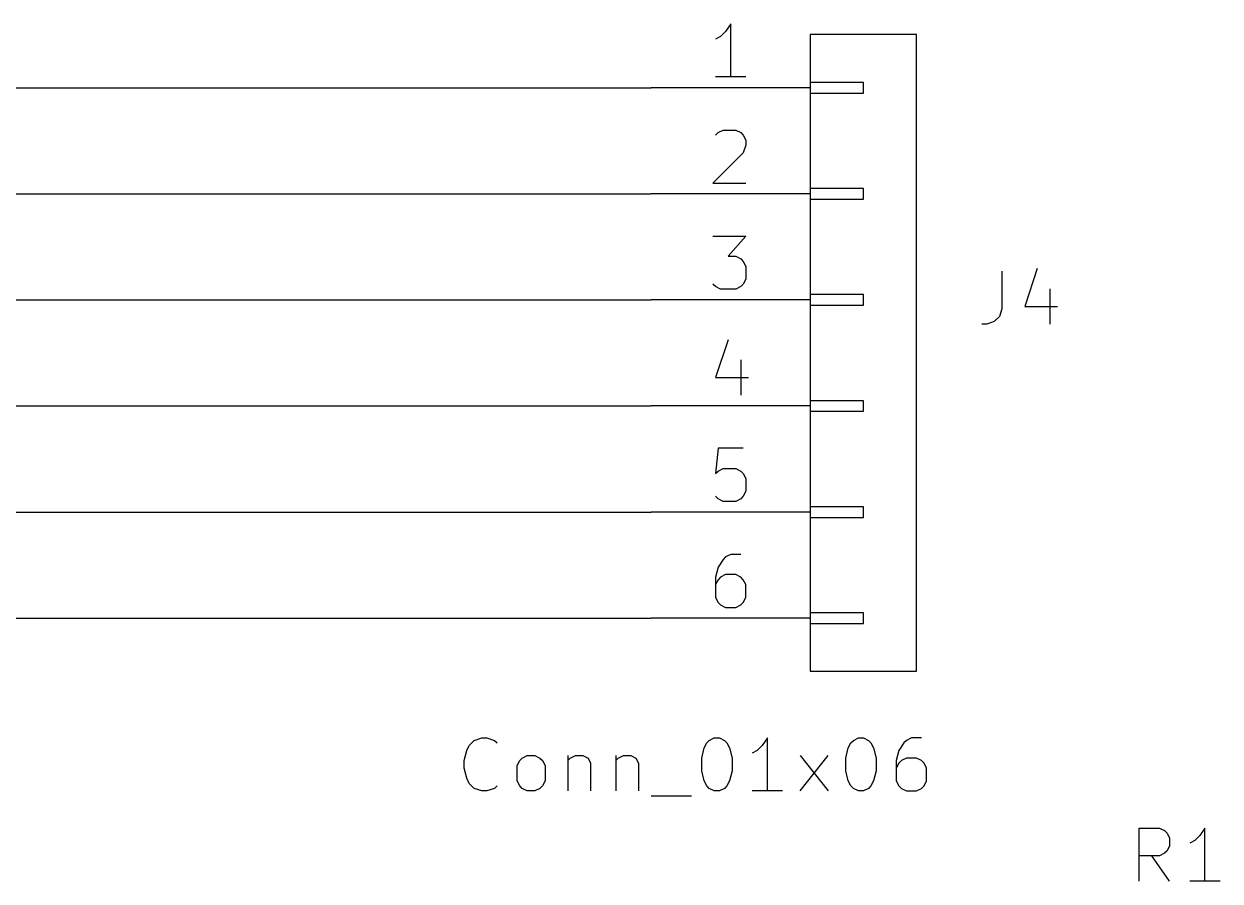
# Model space of a CAD drawing. Extents: x 2.13 to 7.05, y -4.22 to -1.47.
# Drawn here: x 3.259 to 4.386, y -2.498 to -1.69 of the extents above; entities that cross this region are included whole.
import ezdxf

# ---------------------------------------------------------------- set-up
doc = ezdxf.new("R2010")
doc.units = 0
doc.header["$MEASUREMENT"] = 0
doc.layers.add('BLACK', color=7, linetype='CONTINUOUS')

msp = doc.modelspace()

# ---------------------------------------------------------------- linework, layer by layer
at = {"layer": 'BLACK', "linetype": 'CONTINUOUS'}
for p, q in [((3.925, -1.6899), (3.9202, -1.697)), ((3.925, -1.7399), (3.925, -1.6899)), ((3.9202, -1.697), (3.9155, -1.7018)), ((4, -1.7), (4, -2.3)), ((4.1, -1.7), (4, -1.7)), ((4.1, -2.3), (4.1, -1.7)), ((3.9155, -1.7018), (3.9107, -1.7042)), ((3.9393, -1.7399), (3.9107, -1.7399)), ((4, -1.745), (4, -1.755)), ((4.05, -1.745), (4, -1.745)), ((4.05, -1.755), (4.05, -1.745)), ((2.7, -1.75), (3.85, -1.75)), ((4, -1.75), (3.85, -1.75)), ((4, -1.755), (4.05, -1.755)), ((3.9131, -1.7923), (3.9179, -1.7899)), ((3.9179, -1.7899), (3.9298, -1.7899)), ((3.9298, -1.7899), (3.9345, -1.7923)), ((3.9107, -1.7946), (3.9131, -1.7923)), ((3.9345, -1.7923), (3.9369, -1.7946)), ((3.9369, -1.7946), (3.9393, -1.7994)), ((3.9393, -1.7994), (3.9393, -1.8042)), ((3.9369, -1.8113), (3.9083, -1.8399)), ((3.9393, -1.8042), (3.9369, -1.8113)), ((3.9083, -1.8399), (3.9393, -1.8399)), ((4, -1.845), (4, -1.855)), ((4.05, -1.845), (4, -1.845)), ((4.05, -1.855), (4.05, -1.845)), ((2.8, -1.85), (3.85, -1.85)), ((4, -1.85), (3.85, -1.85)), ((4, -1.855), (4.05, -1.855)), ((3.9083, -1.8899), (3.9393, -1.8899)), ((3.9393, -1.8899), (3.9226, -1.9089)), ((3.9226, -1.9089), (3.9298, -1.9089)), ((3.9298, -1.9089), (3.9345, -1.9113)), ((3.9345, -1.9113), (3.9369, -1.9137)), ((3.9369, -1.9137), (3.9393, -1.9184)), ((3.9393, -1.9184), (3.9393, -1.9304)), ((4.1806, -1.9228), (4.1806, -1.9585)), ((4.2139, -1.9204), (4.202, -1.9561)), ((3.9107, -1.9375), (3.9083, -1.9351)), ((3.9155, -1.9399), (3.9107, -1.9375)), ((3.9345, -1.9375), (3.9298, -1.9399)), ((3.9369, -1.9351), (3.9345, -1.9375)), ((3.9393, -1.9304), (3.9369, -1.9351)), ((3.9298, -1.9399), (3.9155, -1.9399)), ((4, -1.945), (4, -1.955)), ((4.05, -1.945), (4, -1.945)), ((4.05, -1.955), (4.05, -1.945)), ((4.2258, -1.9395), (4.2258, -1.9728)), ((2.9, -1.95), (3.85, -1.95)), ((4, -1.95), (3.85, -1.95)), ((4, -1.955), (4.05, -1.955)), ((4.1806, -1.9585), (4.1782, -1.9657)), ((4.202, -1.9561), (4.2329, -1.9561)), ((4.1734, -1.9704), (4.1663, -1.9728)), ((4.1782, -1.9657), (4.1734, -1.9704)), ((4.1663, -1.9728), (4.1615, -1.9728)), ((3.9226, -1.9875), (3.9107, -2.0232)), ((3.9345, -2.0065), (3.9345, -2.0399)), ((3.9107, -2.0232), (3.9417, -2.0232)), ((3, -2.05), (3.85, -2.05)), ((4, -2.05), (3.85, -2.05)), ((4, -2.045), (4, -2.055)), ((4.05, -2.045), (4, -2.045)), ((4.05, -2.055), (4.05, -2.045)), ((4, -2.055), (4.05, -2.055)), ((3.9131, -2.0899), (3.9107, -2.1137)), ((3.9369, -2.0899), (3.9131, -2.0899)), ((3.9107, -2.1137), (3.9131, -2.1113)), ((3.9131, -2.1113), (3.9179, -2.1089)), ((3.9179, -2.1089), (3.9298, -2.1089)), ((3.9298, -2.1089), (3.9345, -2.1113)), ((3.9345, -2.1113), (3.9369, -2.1137)), ((3.9369, -2.1137), (3.9393, -2.1184)), ((3.9393, -2.1184), (3.9393, -2.1304)), ((3.9131, -2.1375), (3.9107, -2.1351)), ((3.9179, -2.1399), (3.9131, -2.1375)), ((3.9298, -2.1399), (3.9179, -2.1399)), ((3.9345, -2.1375), (3.9298, -2.1399)), ((3.9369, -2.1351), (3.9345, -2.1375)), ((3.9393, -2.1304), (3.9369, -2.1351)), ((3.1, -2.15), (3.85, -2.15)), ((4, -2.15), (3.85, -2.15)), ((4, -2.145), (4, -2.155)), ((4.05, -2.145), (4, -2.145)), ((4.05, -2.155), (4.05, -2.145)), ((4, -2.155), (4.05, -2.155)), ((3.9179, -2.1946), (3.9131, -2.2018)), ((3.9202, -2.1923), (3.9179, -2.1946)), ((3.925, -2.1899), (3.9202, -2.1923)), ((3.9345, -2.1899), (3.925, -2.1899)), ((3.9131, -2.2018), (3.9107, -2.2113)), ((3.9107, -2.2113), (3.9107, -2.2304)), ((3.9131, -2.2137), (3.9107, -2.2184)), ((3.9155, -2.2113), (3.9131, -2.2137)), ((3.9202, -2.2089), (3.9155, -2.2113)), ((3.9298, -2.2089), (3.9202, -2.2089)), ((3.9345, -2.2113), (3.9298, -2.2089)), ((3.9369, -2.2137), (3.9345, -2.2113)), ((3.9393, -2.2184), (3.9369, -2.2137)), ((3.9393, -2.2304), (3.9393, -2.2184)), ((3.9107, -2.2304), (3.9131, -2.2351)), ((3.9369, -2.2351), (3.9393, -2.2304)), ((3.9131, -2.2351), (3.9155, -2.2375)), ((3.9155, -2.2375), (3.9202, -2.2399)), ((3.9202, -2.2399), (3.9298, -2.2399)), ((3.9298, -2.2399), (3.9345, -2.2375)), ((3.9345, -2.2375), (3.9369, -2.2351)), ((3.2, -2.25), (3.85, -2.25)), ((4, -2.25), (3.85, -2.25)), ((4, -2.245), (4, -2.255)), ((4.05, -2.245), (4, -2.245)), ((4.05, -2.255), (4.05, -2.245)), ((4, -2.255), (4.05, -2.255)), ((4, -2.3), (4.1, -2.3)), ((3.6787, -2.3699), (3.6834, -2.3652)), ((3.6834, -2.3652), (3.6906, -2.3628)), ((3.6906, -2.3628), (3.6953, -2.3628)), ((3.6953, -2.3628), (3.7025, -2.3652)), ((3.7025, -2.3652), (3.7049, -2.3676)), ((3.9025, -2.3676), (3.9048, -2.3652)), ((3.9048, -2.3652), (3.9096, -2.3628)), ((3.9096, -2.3628), (3.9144, -2.3628)), ((3.9144, -2.3628), (3.9191, -2.3652)), ((3.9191, -2.3652), (3.9215, -2.3676)), ((3.9596, -2.3628), (3.9548, -2.3699)), ((3.9596, -2.4128), (3.9596, -2.3628)), ((4.0382, -2.3676), (4.0406, -2.3652)), ((4.0406, -2.3652), (4.0453, -2.3628)), ((4.0453, -2.3628), (4.0501, -2.3628)), ((4.0501, -2.3628), (4.0548, -2.3652)), ((4.0548, -2.3652), (4.0572, -2.3676)), ((4.0906, -2.3652), (4.0882, -2.3676)), ((4.0953, -2.3628), (4.0906, -2.3652)), ((4.1048, -2.3628), (4.0953, -2.3628)), ((3.6739, -2.3842), (3.6763, -2.3747)), ((3.6763, -2.3747), (3.6787, -2.3699)), ((3.8977, -2.3819), (3.9001, -2.3723)), ((3.9001, -2.3723), (3.9025, -2.3676)), ((3.9215, -2.3676), (3.9239, -2.3723)), ((3.9239, -2.3723), (3.9263, -2.3819)), ((3.9501, -2.3747), (3.9453, -2.3771)), ((3.9548, -2.3699), (3.9501, -2.3747)), ((4.0334, -2.3819), (4.0358, -2.3723)), ((4.0358, -2.3723), (4.0382, -2.3676)), ((4.0572, -2.3676), (4.0596, -2.3723)), ((4.0596, -2.3723), (4.062, -2.3819)), ((4.0834, -2.3747), (4.081, -2.3842)), ((4.0882, -2.3676), (4.0834, -2.3747)), ((3.6739, -2.3914), (3.6739, -2.3842)), ((3.7239, -2.389), (3.7263, -2.3842)), ((3.7239, -2.4033), (3.7239, -2.389)), ((3.7263, -2.3842), (3.7287, -2.3819)), ((3.7287, -2.3819), (3.7334, -2.3795)), ((3.7334, -2.3795), (3.7406, -2.3795)), ((3.7406, -2.3795), (3.7453, -2.3819)), ((3.7453, -2.3819), (3.7477, -2.3842)), ((3.7477, -2.3842), (3.7501, -2.389)), ((3.7501, -2.389), (3.7501, -2.4033)), ((3.7715, -2.3795), (3.7715, -2.4128)), ((3.7715, -2.3842), (3.7739, -2.3819)), ((3.7739, -2.3819), (3.7787, -2.3795)), ((3.7787, -2.3795), (3.7858, -2.3795)), ((3.7858, -2.3795), (3.7906, -2.3819)), ((3.7906, -2.3819), (3.7929, -2.3866)), ((3.7929, -2.3866), (3.7929, -2.4128)), ((3.8168, -2.3795), (3.8168, -2.4128)), ((3.8168, -2.3842), (3.8191, -2.3819)), ((3.8191, -2.3819), (3.8239, -2.3795)), ((3.8239, -2.3795), (3.831, -2.3795)), ((3.831, -2.3795), (3.8358, -2.3819)), ((3.8358, -2.3819), (3.8382, -2.3866)), ((3.8382, -2.3866), (3.8382, -2.4128)), ((3.8977, -2.3938), (3.8977, -2.3819)), ((3.9263, -2.3819), (3.9263, -2.3938)), ((3.9906, -2.4128), (4.0167, -2.3795)), ((3.9906, -2.3795), (4.0167, -2.4128)), ((4.0334, -2.3938), (4.0334, -2.3819)), ((4.062, -2.3819), (4.062, -2.3938)), ((4.081, -2.3842), (4.081, -2.4033)), ((4.0834, -2.3866), (4.081, -2.3914)), ((4.0858, -2.3842), (4.0834, -2.3866)), ((4.0906, -2.3819), (4.0858, -2.3842)), ((4.1001, -2.3819), (4.0906, -2.3819)), ((4.1048, -2.3842), (4.1001, -2.3819)), ((4.1072, -2.3866), (4.1048, -2.3842)), ((4.1096, -2.3914), (4.1072, -2.3866)), ((3.6763, -2.4009), (3.6739, -2.3914)), ((3.9001, -2.4033), (3.8977, -2.3938)), ((3.9263, -2.3938), (3.9239, -2.4033)), ((4.0358, -2.4033), (4.0334, -2.3938)), ((4.062, -2.3938), (4.0596, -2.4033)), ((4.1096, -2.4033), (4.1096, -2.3914)), ((3.6787, -2.4057), (3.6763, -2.4009)), ((3.6834, -2.4104), (3.6787, -2.4057)), ((3.6906, -2.4128), (3.6834, -2.4104)), ((3.7025, -2.4104), (3.6953, -2.4128)), ((3.7049, -2.408), (3.7025, -2.4104)), ((3.7263, -2.408), (3.7239, -2.4033)), ((3.7287, -2.4104), (3.7263, -2.408)), ((3.7334, -2.4128), (3.7287, -2.4104)), ((3.7453, -2.4104), (3.7406, -2.4128)), ((3.7477, -2.408), (3.7453, -2.4104)), ((3.7501, -2.4033), (3.7477, -2.408)), ((3.9025, -2.408), (3.9001, -2.4033)), ((3.9048, -2.4104), (3.9025, -2.408)), ((3.9096, -2.4128), (3.9048, -2.4104)), ((3.9191, -2.4104), (3.9144, -2.4128)), ((3.9215, -2.408), (3.9191, -2.4104)), ((3.9239, -2.4033), (3.9215, -2.408)), ((4.0382, -2.408), (4.0358, -2.4033)), ((4.0406, -2.4104), (4.0382, -2.408)), ((4.0453, -2.4128), (4.0406, -2.4104)), ((4.0548, -2.4104), (4.0501, -2.4128)), ((4.0572, -2.408), (4.0548, -2.4104)), ((4.0596, -2.4033), (4.0572, -2.408)), ((4.081, -2.4033), (4.0834, -2.408)), ((4.0834, -2.408), (4.0858, -2.4104)), ((4.0858, -2.4104), (4.0906, -2.4128)), ((4.1001, -2.4128), (4.1048, -2.4104)), ((4.1048, -2.4104), (4.1072, -2.408)), ((4.1072, -2.408), (4.1096, -2.4033)), ((3.6953, -2.4128), (3.6906, -2.4128)), ((3.7406, -2.4128), (3.7334, -2.4128)), ((3.8501, -2.4176), (3.8882, -2.4176)), ((3.9144, -2.4128), (3.9096, -2.4128)), ((3.9739, -2.4128), (3.9453, -2.4128)), ((4.0501, -2.4128), (4.0453, -2.4128)), ((4.0906, -2.4128), (4.1001, -2.4128)), ((4.3099, -2.4978), (4.3099, -2.4478)), ((4.3099, -2.4478), (4.329, -2.4478)), ((4.329, -2.4478), (4.3337, -2.4502)), ((4.3337, -2.4502), (4.3361, -2.4526)), ((4.3361, -2.4526), (4.3385, -2.4573)), ((4.3671, -2.4549), (4.3623, -2.4597)), ((4.3718, -2.4478), (4.3671, -2.4549)), ((4.3718, -2.4978), (4.3718, -2.4478)), ((4.3385, -2.4645), (4.3361, -2.4692)), ((4.3385, -2.4573), (4.3385, -2.4645)), ((4.3623, -2.4597), (4.3575, -2.4621)), ((4.329, -2.474), (4.3099, -2.474)), ((4.3385, -2.4978), (4.3218, -2.474)), ((4.3337, -2.4716), (4.329, -2.474)), ((4.3361, -2.4692), (4.3337, -2.4716)), ((4.3861, -2.4978), (4.3575, -2.4978))]:
    msp.add_line(p, q, dxfattribs=at)

doc.saveas('drawing.dxf')
